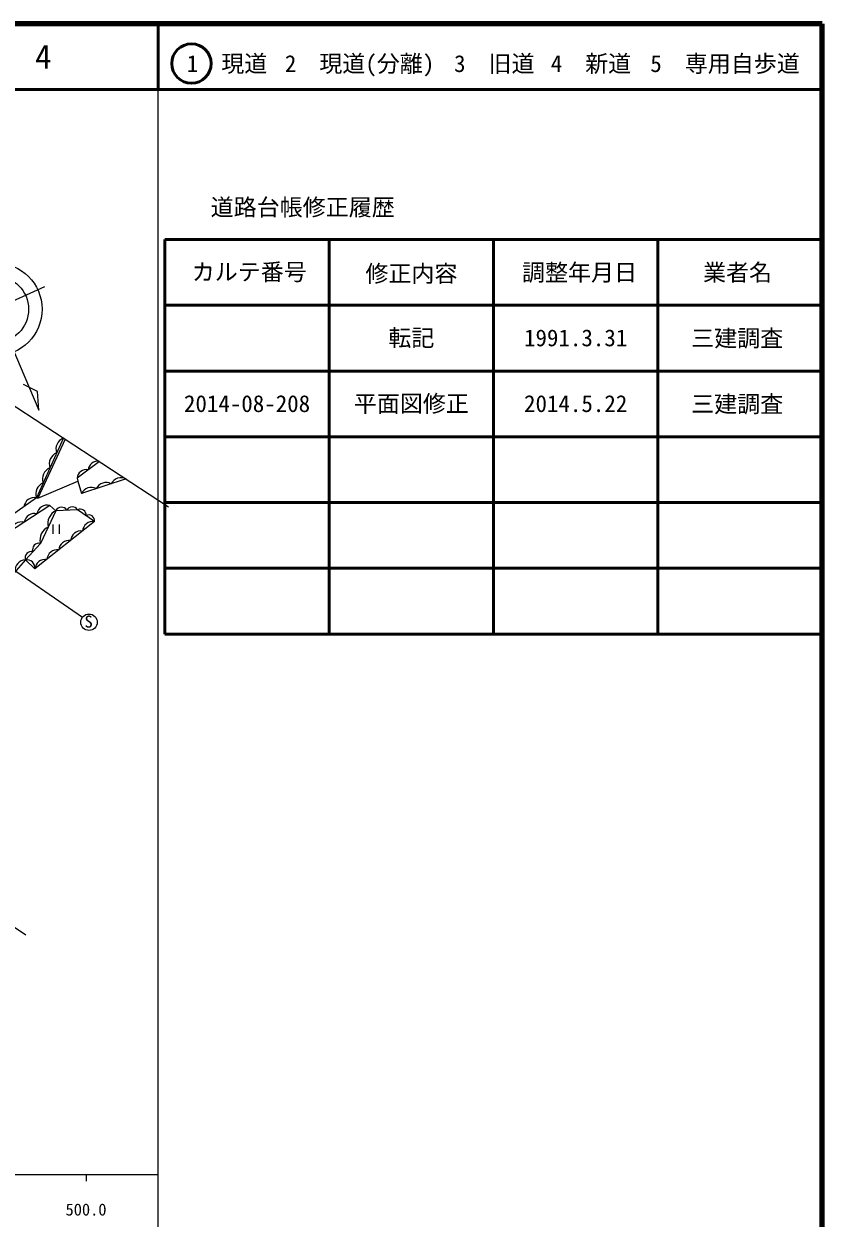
# Model space of a CAD drawing. Units: millimetres, scale not verified. Extents: x 40000 to 680000, y 20000 to 380000.
# Drawn here: x 558544 to 680000, y 198357 to 380000 of the extents above; entities that cross this region are included whole.
import ezdxf
from ezdxf.enums import TextEntityAlignment as Align

# ---------------------------------------------------------------- set-up
doc = ezdxf.new("R2010")
doc.units = ezdxf.units.MM
doc.header["$LTSCALE"] = 1000
for name, color, linetype, lineweight in [('M-BGD', 7, 'Continuous', 25), ('M-BMK-SRVR', 3, 'Continuous', 25), ('M-TTL', 2, 'Continuous', 140), ('M-TTL-BAND', 7, 'Continuous', 25), ('M-TTL-FRAM', 2, 'Continuous', 50), ('M-TTL-LINE', 7, 'Continuous', 50)]:
    doc.layers.add(name, color=color, linetype=linetype, lineweight=lineweight)
doc.layers.add('M-TTL-TXT', color=7, linetype='Continuous')
doc.styles.add('ＭＳ ゴシック', font='')
doc.styles.get('ＭＳ ゴシック').set_extended_font_data('MS Gothic')

msp = doc.modelspace()

# ---------------------------------------------------------------- linework, layer by layer
at = {"layer": 'M-BGD'}
for p, q in [((561696, 339999), (546238, 333090)), ((564819, 316853), (560679, 307875)), ((570050, 313437), (566635, 310883)), ((574102, 310790), (567291, 308566)), ((541154, 307936), (567457, 289749)), ((563429, 305956), (561059, 300979)), ((563429, 305956), (562478, 306752)), ((566707, 306074), (563429, 305956)), ((569274, 304297), (566707, 306074)), ((562935, 303859), (562935, 302459)), ((563985, 302459), (563985, 303859)), ((561059, 300979), (558769, 298491)), ((558769, 298491), (554069, 293120))]:
    msp.add_line(p, q, dxfattribs=at)
for points in [[(550407, 345638), (560832, 321263), (560603, 324088), (558501, 325129)], [(564558, 317023), (560454, 307915), (552818, 302518), (549816, 299753)], [(566635, 310883), (566741, 310427), (567291, 308566)], [(560454, 307915), (560679, 307875), (566741, 310427)], [(562478, 306752), (554702, 301679), (551683, 297695)], [(569274, 304297), (560231, 297105), (558769, 298491)], [(558831, 241398), (552881, 245400), (549774, 251008), (543876, 259566), (539847, 267833)]]:
    msp.add_lwpolyline(points, dxfattribs=at)
for centre, radius in [((554238, 336598), 7068), ((554211, 336598), 5056), ((568452, 288993), 1250)]:
    msp.add_circle(centre, radius, dxfattribs=at)
for centre, radius, start, end in [((565239, 315347), 1809, 112.09745, 199.38035), ((564213, 313070), 1809, 112.09745, 199.38035), ((563187, 310793), 1809, 112.09745, 199.38035), ((569727, 312089), 1386, 76.53718, 177.05513), ((568020, 310812), 1386, 76.53718, 177.05513), ((573332, 309302), 1676, 62.64797, 153.52396), ((562160, 308516), 1809, 112.09745, 199.38035), ((568791, 307819), 1676, 62.64797, 153.52396), ((571061, 308560), 1676, 62.64797, 153.52396), ((560143, 306329), 1616, 78.93684, 171.57588), ((560161, 303931), 1597, 76.50405, 169.73442), ((562105, 305199), 1597, 76.50405, 169.73442), ((564325, 304003), 2149, 114.64903, 194.42428), ((564264, 305563), 922, 29.32738, 154.81268), ((565903, 305622), 922, 29.32738, 154.81268), ((567145, 305334), 859, 350.02213, 120.58756), ((568428, 304446), 859, 350.02213, 120.58756), ((558217, 302663), 1597, 76.50405, 169.73442), ((563140, 301515), 2149, 114.64903, 194.42428), ((569045, 302728), 1585, 81.69459, 175.2915), ((567237, 301290), 1585, 81.69459, 175.2915), ((559683, 298798), 965, 76.16993, 198.56257), ((560829, 300042), 965, 76.16993, 198.56257), ((563619, 298413), 1585, 81.69459, 175.2915), ((565428, 299852), 1585, 81.69459, 175.2915), ((558862, 296829), 1665, 93.21695, 184.4112), ((558974, 297243), 1265, 353.72684, 99.32131), ((561810, 296975), 1585, 81.69459, 175.2915)]:
    msp.add_arc(centre, radius, start, end, dxfattribs=at)
at = {"layer": 'M-BMK-SRVR'}
msp.add_line((550044, 326504), (580571, 306565), dxfattribs=at)
at = {"layer": 'M-TTL'}
for p, q in [((680000, 380000), (40000, 380000)), ((680000, 20000), (680000, 380000))]:
    msp.add_line(p, q, dxfattribs=at)
at = {"layer": 'M-TTL-BAND'}
for p, q in [((579000, 20000), (579000, 370000)), ((40000, 205000), (579000, 205000)), ((568000, 205000), (568000, 204000))]:
    msp.add_line(p, q, dxfattribs=at)
at = {"layer": 'M-TTL-FRAM'}
for p, q in [((580000, 347197), (580000, 287197)), ((580000, 347197), (680000, 347197)), ((580000, 287197), (680000, 287197))]:
    msp.add_line(p, q, dxfattribs=at)
at = {"layer": 'M-TTL-LINE'}
for p, q in [((579000, 380000), (579000, 370000)), ((40000, 370000), (680000, 370000)), ((605000, 347197), (605000, 287197)), ((630000, 347197), (630000, 287197)), ((655000, 347197), (655000, 287197)), ((580000, 337197), (680000, 337197)), ((580000, 327197), (680000, 327197)), ((580000, 317197), (680000, 317197)), ((580000, 307197), (680000, 307197)), ((580000, 297197), (680000, 297197))]:
    msp.add_line(p, q, dxfattribs=at)
msp.add_circle((584031, 373958), 3000, dxfattribs=at)

# ---------------------------------------------------------------- texts
at = {"layer": 'M-BGD', "style": 'ＭＳ ゴシック'}
msp.add_text('S', height=1833, dxfattribs=at).set_placement((567774, 287619), align=Align.BOTTOM_LEFT)
at = {"layer": 'M-TTL-BAND', "style": 'ＭＳ ゴシック'}
msp.add_text('500.0', height=1833, dxfattribs=at).set_placement((568000, 198195), align=Align.BOTTOM_CENTER)
at = {"layer": 'M-TTL-TXT', "style": 'ＭＳ ゴシック'}
for s, height, p in [('4', 3666, (561497, 375000)), ('1\u3000現道', 2566, (589448, 373958)), ('2\u3000現道(分離)', 2566, (609619, 373958)), ('3\u3000旧道', 2566, (630121, 373958)), ('4\u3000新道', 2566, (644824, 373958)), ('5\u3000専用自歩道', 2566, (665228, 373958)), ('道路台帳修正履歴', 2566, (600968, 352113)), ('カルテ番号', 2566, (592839, 342277)), ('修正内容', 2566, (617509, 342023)), ('調整年月日', 2566, (643089, 342197)), ('業者名', 2566, (667134, 342197)), ('転記', 2566, (617500, 332245)), ('1991.3.31', 2566, (642500, 332245)), ('三建調査', 2566, (667077, 332189)), ('2014-08-208', 2566, (592500, 322245)), ('平面図修正', 2566, (617500, 322245)), ('2014.5.22', 2566, (642500, 322245)), ('三建調査', 2566, (667077, 322189))]:
    msp.add_text(s, height=height, dxfattribs=at).set_placement(p, align=Align.MIDDLE_CENTER)

doc.saveas('drawing.dxf')
